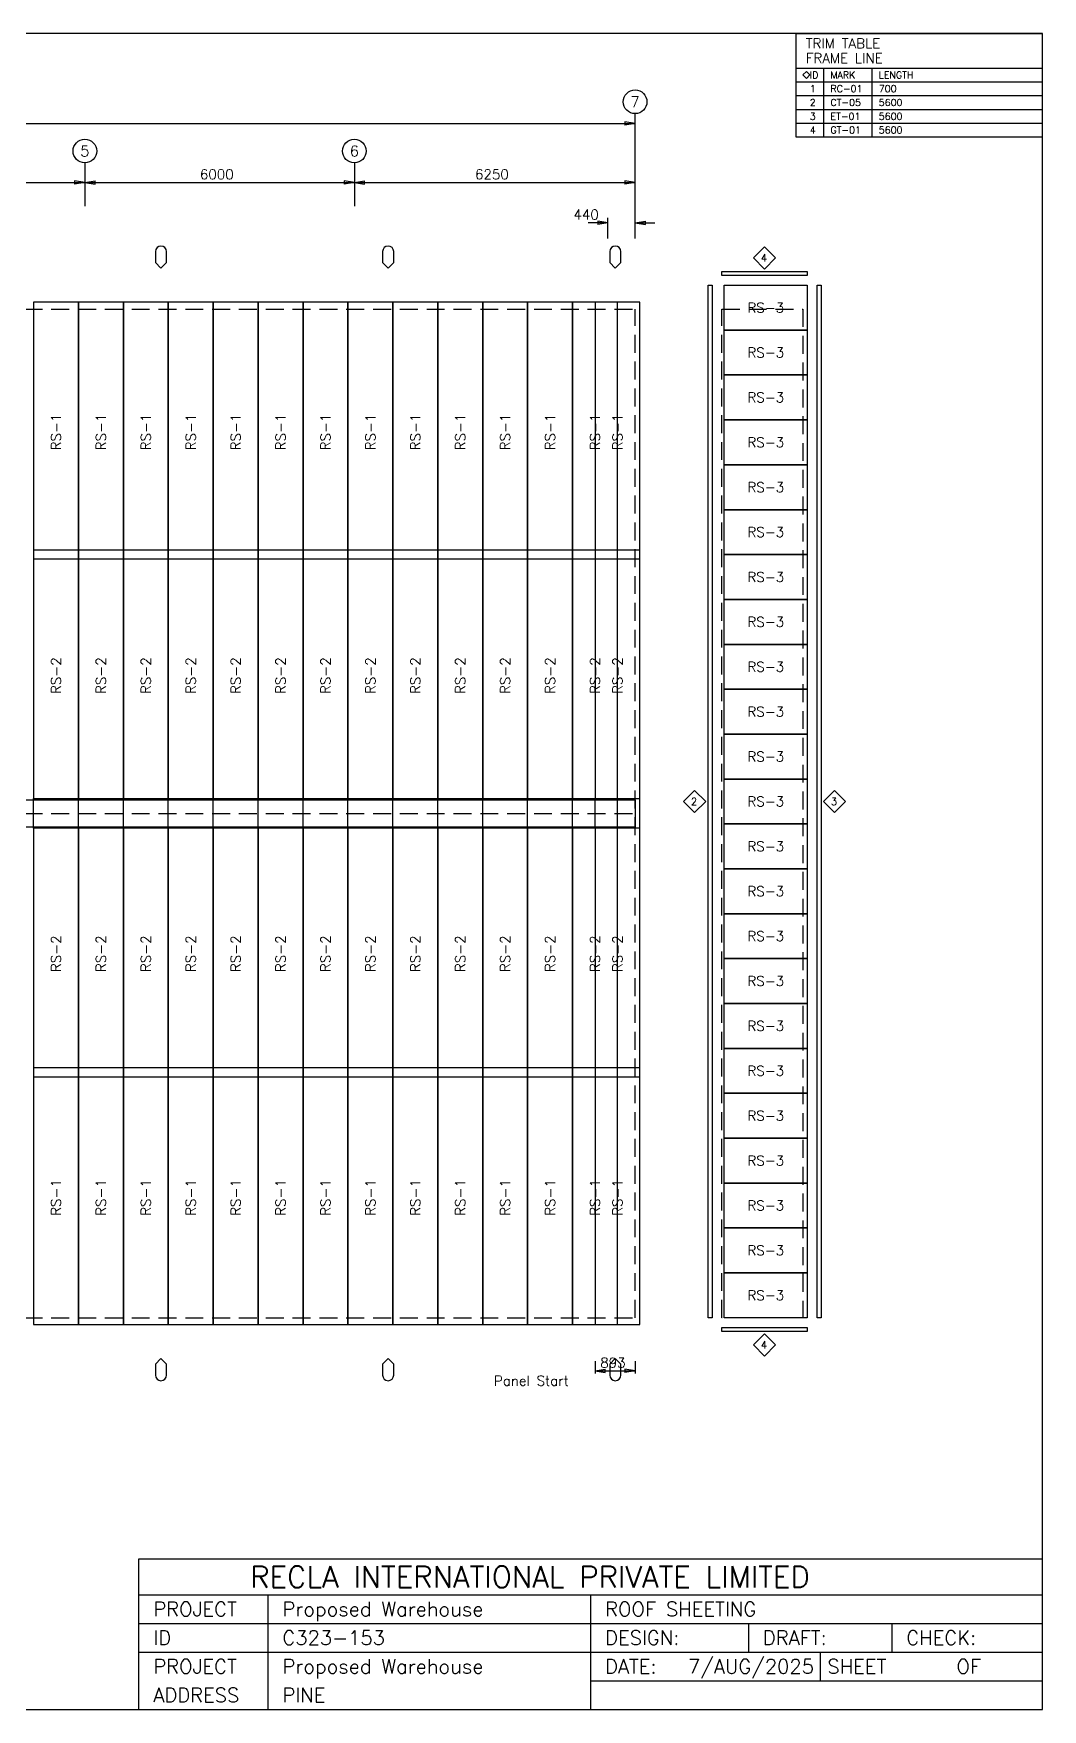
# Model space of a CAD drawing. Extents: x 0 to 52795, y 0 to 37333.
# Drawn here: x 30333 to 52795, y 0 to 37333 of the extents above; entities that cross this region are included whole.
import ezdxf
from ezdxf.enums import TextEntityAlignment as Align

# ---------------------------------------------------------------- set-up
doc = ezdxf.new("R2010")
doc.units = 0
doc.linetypes.add('CONTIN', pattern=[0])
doc.linetypes.add('DASHED', pattern=[597.1, 399.1, -198])
doc.layers.get('0').update_dxf_attribs({"linetype": 'CONTIN'})
for name, color, linetype in [('1', 7, 'CONTIN'), ('11', 7, 'CONTIN'), ('12', 6, 'CONTIN'), ('13', 1, 'CONTIN'), ('14', 7, 'CONTIN'), ('15', 7, 'CONTIN'), ('2', 6, 'CONTIN'), ('22', 7, 'CONTIN'), ('3', 7, 'CONTIN'), ('5', 5, 'DASHED')]:
    doc.layers.add(name, color=color, linetype=linetype)
doc.styles.add('SIMPLEX', font='SIMPLEX')

# ---------------------------------------------------------------- blocks, each defined once
blk = doc.blocks.new('ARROW')
for p, q in [((0, 0), (-228, 38)), ((-228, 38), (-228, -38)), ((0, 0), (-228, -38))]:
    blk.add_line(p, q)
blk = doc.blocks.new('SHIELD')
for p, q in [((-12.7, 38.1), (-12.7, 12.7)), ((-12.7, 12.7), (0, 0)), ((0, 0), (12.7, 12.7)), ((12.7, 12.7), (12.7, 38.1))]:
    blk.add_line(p, q)
blk.add_arc((0, 38.1), 12.7, 0, 180)
blk = doc.blocks.new('DIAMOND')
for p, q in [((0, 25.4), (-12.7, 12.7)), ((12.7, 12.7), (0, 25.4)), ((-12.7, 12.7), (0, 0)), ((0, 0), (12.7, 12.7))]:
    blk.add_line(p, q)
blk = doc.blocks.new('ROFSHT')
at = {"layer": '1'}
for p, q in [((38216.6563, 23219.5059), (38216.6563, 23307.3086)), ((38216.6563, 23307.3086), (40116.6563, 23307.3086)), ((40116.6563, 23219.5059), (38216.6563, 23219.5059)), ((40116.6563, 23307.3086), (40116.6563, 23219.5059)), ((37909.3477, 0), (37909.3477, 23000)), ((37909.3477, 23000), (37997.1484, 23000)), ((37997.1484, 23000), (37997.1484, 0)), ((38266.6563, 22000), (38266.6563, 23000)), ((38266.6563, 23000), (40116.6563, 23000)), ((40116.6563, 23000), (40116.6563, 22000)), ((40336.1602, 0), (40336.1602, 23000)), ((40336.1602, 23000), (40423.9648, 23000)), ((40423.9648, 23000), (40423.9648, 0)), ((22892.502, 22619.2559), (22892.502, 16902.2695)), ((23892.5, 22619.2559), (22892.502, 22619.2559)), ((23892.5, 16902.2695), (23892.5, 22619.2559)), ((23892.5, 22619.2559), (23892.5, 16902.2695)), ((24892.5, 22619.2559), (23892.5, 22619.2559)), ((24892.5, 16902.2695), (24892.5, 22619.2559)), ((24892.5, 22619.2559), (24892.5, 16902.2695)), ((25892.5, 22619.2559), (24892.5, 22619.2559)), ((25892.5, 16902.2695), (25892.5, 22619.2559)), ((25892.502, 22619.2559), (25892.502, 16902.2695)), ((26892.5, 22619.2559), (25892.502, 22619.2559)), ((26892.5, 16902.2695), (26892.5, 22619.2559)), ((26892.5, 22619.2559), (26892.5, 16902.2695)), ((27892.502, 22619.2559), (26892.5, 22619.2559)), ((27892.5, 22619.2559), (27892.5, 16902.2695)), ((28892.5, 22619.2559), (27892.5, 22619.2559)), ((27892.502, 16902.2695), (27892.502, 22619.2559)), ((28892.5, 16902.2695), (28892.5, 22619.2559)), ((28892.5, 22619.2559), (28892.5, 16902.2695)), ((29892.5, 22619.2559), (28892.5, 22619.2559)), ((29892.5, 16902.2695), (29892.5, 22619.2559)), ((29892.5, 22619.2559), (29892.5, 16902.2695)), ((30892.502, 22619.2559), (29892.5, 22619.2559)), ((30892.5, 22619.2559), (30892.5, 16902.2695)), ((31892.5, 22619.2559), (30892.5, 22619.2559)), ((30892.502, 16902.2695), (30892.502, 22619.2559)), ((31892.5, 16902.2695), (31892.5, 22619.2559)), ((31892.5, 22619.2559), (31892.5, 16902.2695)), ((32892.5, 22619.2559), (31892.5, 22619.2559)), ((32892.5, 16902.2695), (32892.5, 22619.2559)), ((32892.5, 22619.2559), (32892.5, 16902.2695)), ((33892.5, 22619.2559), (32892.5, 22619.2559)), ((33892.5, 16902.2695), (33892.5, 22619.2559)), ((33892.5, 22619.2559), (33892.5, 16902.2695)), ((34892.5, 22619.2559), (33892.5, 22619.2559)), ((34892.5, 16902.2695), (34892.5, 22619.2559)), ((34892.5, 22619.2559), (34892.5, 16902.2695)), ((35892.5, 22619.2559), (34892.5, 22619.2559)), ((35392.5, 22619.2559), (35392.5, 16902.2695)), ((36392.5, 22619.2559), (35392.5, 22619.2559)), ((35892.5, 16902.2695), (35892.5, 22619.2559)), ((36392.5, 16902.2695), (36392.5, 22619.2559)), ((38266.6563, 21000), (38266.6563, 22000)), ((38266.6563, 22000), (40116.6563, 22000)), ((40116.6563, 22000), (38266.6563, 22000)), ((40116.6563, 22000), (40116.6563, 21000)), ((38266.6563, 20000), (38266.6563, 21000)), ((38266.6563, 21000), (40116.6563, 21000)), ((40116.6563, 21000), (38266.6563, 21000)), ((40116.6563, 21000), (40116.6563, 20000)), ((38266.6563, 19000), (38266.6563, 20000)), ((38266.6563, 20000), (40116.6563, 20000)), ((40116.6563, 20000), (38266.6563, 20000)), ((40116.6563, 20000), (40116.6563, 19000)), ((38266.6563, 18000), (38266.6563, 19000)), ((38266.6563, 19000), (40116.6563, 19000)), ((40116.6563, 19000), (38266.6563, 19000)), ((40116.6563, 19000), (40116.6563, 18000)), ((38266.6563, 17000), (38266.6563, 18000)), ((38266.6563, 18000), (40116.6563, 18000)), ((40116.6563, 18000), (38266.6563, 18000)), ((40116.6563, 18000), (40116.6563, 17000)), ((22892.502, 17101.2773), (22892.502, 11563.5615)), ((23892.5, 17101.2773), (22892.502, 17101.2773)), ((22892.502, 16902.2695), (23892.5, 16902.2695)), ((23892.5, 11563.5615), (23892.5, 17101.2773)), ((23892.5, 17101.2773), (23892.5, 11563.5615)), ((24892.5, 17101.2773), (23892.5, 17101.2773)), ((23892.5, 16902.2695), (24892.5, 16902.2695)), ((24892.5, 11563.5615), (24892.5, 17101.2773)), ((24892.5, 17101.2773), (24892.5, 11563.5615)), ((25892.5, 17101.2773), (24892.5, 17101.2773)), ((24892.5, 16902.2695), (25892.5, 16902.2695)), ((25892.5, 11563.5615), (25892.5, 17101.2773)), ((25892.502, 17101.2773), (25892.502, 11563.5615)), ((26892.5, 17101.2773), (25892.502, 17101.2773)), ((25892.502, 16902.2695), (26892.5, 16902.2695)), ((26892.5, 11563.5615), (26892.5, 17101.2773)), ((26892.5, 17101.2773), (26892.5, 11563.5615)), ((27892.502, 17101.2773), (26892.5, 17101.2773)), ((26892.5, 16902.2695), (27892.502, 16902.2695)), ((27892.5, 17101.2773), (27892.5, 11563.5615)), ((28892.5, 17101.2773), (27892.5, 17101.2773)), ((27892.5, 16902.2695), (28892.5, 16902.2695)), ((27892.502, 11563.5615), (27892.502, 17101.2773)), ((28892.5, 11563.5615), (28892.5, 17101.2773)), ((28892.5, 17101.2773), (28892.5, 11563.5615)), ((29892.5, 17101.2773), (28892.5, 17101.2773)), ((28892.5, 16902.2695), (29892.5, 16902.2695)), ((29892.5, 11563.5615), (29892.5, 17101.2773)), ((29892.5, 17101.2773), (29892.5, 11563.5615)), ((30892.502, 17101.2773), (29892.5, 17101.2773)), ((29892.5, 16902.2695), (30892.502, 16902.2695)), ((30892.5, 17101.2773), (30892.5, 11563.5615)), ((31892.5, 17101.2773), (30892.5, 17101.2773)), ((30892.5, 16902.2695), (31892.5, 16902.2695)), ((30892.502, 11563.5615), (30892.502, 17101.2773)), ((31892.5, 11563.5615), (31892.5, 17101.2773)), ((31892.5, 17101.2773), (31892.5, 11563.5615)), ((32892.5, 17101.2773), (31892.5, 17101.2773)), ((31892.5, 16902.2695), (32892.5, 16902.2695)), ((32892.5, 11563.5615), (32892.5, 17101.2773)), ((32892.5, 17101.2773), (32892.5, 11563.5615)), ((33892.5, 17101.2773), (32892.5, 17101.2773)), ((32892.5, 16902.2695), (33892.5, 16902.2695)), ((33892.5, 11563.5615), (33892.5, 17101.2773)), ((33892.5, 17101.2773), (33892.5, 11563.5615)), ((34892.5, 17101.2773), (33892.5, 17101.2773)), ((33892.5, 16902.2695), (34892.5, 16902.2695)), ((34892.5, 11563.5615), (34892.5, 17101.2773)), ((34892.5, 17101.2773), (34892.5, 11563.5615)), ((35892.5, 17101.2773), (34892.5, 17101.2773)), ((34892.5, 16902.2695), (35892.5, 16902.2695)), ((35392.5, 17101.2773), (35392.5, 11563.5615)), ((36392.5, 17101.2773), (35392.5, 17101.2773)), ((35392.5, 16902.2695), (36392.5, 16902.2695)), ((35892.5, 11563.5615), (35892.5, 17101.2773)), ((36392.5, 11563.5615), (36392.5, 17101.2773)), ((38266.6563, 16000), (38266.6563, 17000)), ((38266.6563, 17000), (40116.6563, 17000)), ((40116.6563, 17000), (38266.6563, 17000)), ((40116.6563, 17000), (40116.6563, 16000)), ((38266.6563, 15000), (38266.6563, 16000)), ((38266.6563, 16000), (40116.6563, 16000)), ((40116.6563, 16000), (38266.6563, 16000)), ((40116.6563, 16000), (40116.6563, 15000)), ((38266.6563, 13999.998), (38266.6563, 15000)), ((38266.6563, 15000), (40116.6563, 15000)), ((40116.6563, 15000), (38266.6563, 15000)), ((40116.6563, 15000), (40116.6563, 13999.998)), ((38266.6563, 13000), (38266.6563, 13999.998)), ((38266.6563, 13999.998), (40116.6563, 13999.998)), ((40116.6563, 13999.998), (38266.6563, 13999.998)), ((40116.6563, 13999.998), (40116.6563, 13000)), ((38266.6563, 12000), (38266.6563, 13000)), ((38266.6563, 13000), (40116.6563, 13000)), ((40116.6563, 13000), (38266.6563, 13000)), ((40116.6563, 13000), (40116.6563, 12000)), ((38266.6563, 11000), (38266.6563, 12000)), ((38266.6563, 12000), (40116.6563, 12000)), ((40116.6563, 12000), (38266.6563, 12000)), ((40116.6563, 12000), (40116.6563, 11000)), ((0, 11539.7998), (36285, 11539.7998)), ((22892.502, 10906.4385), (22892.502, 11566.8389)), ((22892.502, 11563.5615), (23892.5, 11563.5615)), ((23892.5, 10906.4385), (23892.5, 11566.8389)), ((23892.5, 10906.4385), (23892.5, 11566.8389)), ((23892.5, 11563.5615), (24892.5, 11563.5615)), ((24892.5, 10906.4385), (24892.5, 11566.8389)), ((24892.5, 10906.4385), (24892.5, 11566.8389)), ((24892.5, 11563.5615), (25892.5, 11563.5615)), ((25892.5, 10906.4385), (25892.5, 11566.8389)), ((25892.502, 10906.4385), (25892.502, 11566.8389)), ((25892.502, 11563.5615), (26892.5, 11563.5615)), ((26892.5, 10906.4385), (26892.5, 11566.8389)), ((26892.5, 10906.4385), (26892.5, 11566.8389)), ((26892.5, 11563.5615), (27892.502, 11563.5615)), ((27892.5, 10906.4385), (27892.5, 11566.8389)), ((27892.5, 11563.5615), (28892.5, 11563.5615)), ((27892.502, 10906.4385), (27892.502, 11566.8389)), ((28892.5, 10906.4385), (28892.5, 11566.8389)), ((28892.5, 10906.4385), (28892.5, 11566.8389)), ((28892.5, 11563.5615), (29892.5, 11563.5615)), ((29892.5, 10906.4385), (29892.5, 11566.8389)), ((29892.5, 10906.4385), (29892.5, 11566.8389)), ((29892.5, 11563.5615), (30892.502, 11563.5615)), ((30892.5, 10906.4385), (30892.5, 11566.8389)), ((30892.5, 11563.5615), (31892.5, 11563.5615)), ((30892.502, 10906.4385), (30892.502, 11566.8389)), ((31892.5, 10906.4385), (31892.5, 11566.8389)), ((31892.5, 10906.4385), (31892.5, 11566.8389)), ((31892.5, 11563.5615), (32892.5, 11563.5615)), ((32892.5, 10906.4385), (32892.5, 11566.8389)), ((32892.5, 10906.4385), (32892.5, 11566.8389)), ((32892.5, 11563.5615), (33892.5, 11563.5615)), ((33892.5, 10906.4385), (33892.5, 11566.8389)), ((33892.5, 10906.4385), (33892.5, 11566.8389)), ((33892.5, 11563.5615), (34892.5, 11563.5615)), ((34892.5, 10906.4385), (34892.5, 11566.8389)), ((34892.5, 10906.4385), (34892.5, 11566.8389)), ((34892.5, 11563.5615), (35892.5, 11563.5615)), ((35392.5, 10906.4385), (35392.5, 11566.8389)), ((35392.5, 11563.5615), (36392.5, 11563.5615)), ((35892.5, 10906.4385), (35892.5, 11566.8389)), ((36285, 11539.7998), (36285, 10930.2002)), ((36392.5, 10906.4385), (36392.5, 11566.8389)), ((36285, 10930.2002), (0, 10930.2002)), ((22892.502, 10906.4385), (22892.502, 5368.7583)), ((23892.5, 10906.4385), (22892.502, 10906.4385)), ((23892.5, 5368.7583), (23892.5, 10906.4385)), ((23892.5, 10906.4385), (23892.5, 5368.7583)), ((24892.5, 10906.4385), (23892.5, 10906.4385)), ((24892.5, 5368.7583), (24892.5, 10906.4385)), ((24892.5, 10906.4385), (24892.5, 5368.7583)), ((25892.5, 10906.4385), (24892.5, 10906.4385)), ((25892.5, 5368.7583), (25892.5, 10906.4385)), ((25892.502, 10906.4385), (25892.502, 5368.7583)), ((26892.5, 10906.4385), (25892.502, 10906.4385)), ((26892.5, 5368.7583), (26892.5, 10906.4385)), ((26892.5, 10906.4385), (26892.5, 5368.7583)), ((27892.502, 10906.4385), (26892.5, 10906.4385)), ((27892.5, 10906.4385), (27892.5, 5368.7583)), ((28892.5, 10906.4385), (27892.5, 10906.4385)), ((27892.502, 5368.7583), (27892.502, 10906.4385)), ((28892.5, 5368.7583), (28892.5, 10906.4385)), ((28892.5, 10906.4385), (28892.5, 5368.7583)), ((29892.5, 10906.4385), (28892.5, 10906.4385)), ((29892.5, 5368.7583), (29892.5, 10906.4385)), ((29892.5, 10906.4385), (29892.5, 5368.7583)), ((30892.502, 10906.4385), (29892.5, 10906.4385)), ((30892.5, 10906.4385), (30892.5, 5368.7583)), ((31892.5, 10906.4385), (30892.5, 10906.4385)), ((30892.502, 5368.7583), (30892.502, 10906.4385)), ((31892.5, 5368.7583), (31892.5, 10906.4385)), ((31892.5, 10906.4385), (31892.5, 5368.7583)), ((32892.5, 10906.4385), (31892.5, 10906.4385)), ((32892.5, 5368.7583), (32892.5, 10906.4385)), ((32892.5, 10906.4385), (32892.5, 5368.7583)), ((33892.5, 10906.4385), (32892.5, 10906.4385)), ((33892.5, 5368.7583), (33892.5, 10906.4385)), ((33892.5, 10906.4385), (33892.5, 5368.7583)), ((34892.5, 10906.4385), (33892.5, 10906.4385)), ((34892.5, 5368.7583), (34892.5, 10906.4385)), ((34892.5, 10906.4385), (34892.5, 5368.7583)), ((35892.5, 10906.4385), (34892.5, 10906.4385)), ((35392.5, 10906.4385), (35392.5, 5368.7583)), ((36392.5, 10906.4385), (35392.5, 10906.4385)), ((35892.5, 5368.7583), (35892.5, 10906.4385)), ((36392.5, 5368.7583), (36392.5, 10906.4385)), ((38266.6563, 10000), (38266.6563, 11000)), ((38266.6563, 11000), (40116.6563, 11000)), ((40116.6563, 11000), (38266.6563, 11000)), ((40116.6563, 11000), (40116.6563, 10000)), ((38266.6563, 9000), (38266.6563, 10000)), ((38266.6563, 10000), (40116.6563, 10000)), ((40116.6563, 10000), (38266.6563, 10000)), ((40116.6563, 10000), (40116.6563, 9000)), ((38266.6563, 8000), (38266.6563, 9000)), ((38266.6563, 9000), (40116.6563, 9000)), ((40116.6563, 9000), (38266.6563, 9000)), ((40116.6563, 9000), (40116.6563, 8000)), ((38266.6563, 6999.99951), (38266.6563, 8000)), ((38266.6563, 8000), (40116.6563, 8000)), ((40116.6563, 8000), (38266.6563, 8000)), ((40116.6563, 8000), (40116.6563, 6999.99951)), ((38266.6563, 6000), (38266.6563, 6999.99951)), ((38266.6563, 6999.99951), (40116.6563, 6999.99951)), ((40116.6563, 6999.99951), (38266.6563, 6999.99951)), ((40116.6563, 6999.99951), (40116.6563, 6000)), ((38266.6563, 5000), (38266.6563, 6000)), ((38266.6563, 6000), (40116.6563, 6000)), ((40116.6563, 6000), (38266.6563, 6000)), ((40116.6563, 6000), (40116.6563, 5000)), ((22892.502, 5567.7666), (22892.502, -149.256)), ((23892.5, 5567.7666), (22892.502, 5567.7666)), ((22892.502, 5368.7583), (23892.5, 5368.7583)), ((23892.5, -149.256), (23892.5, 5567.7666)), ((23892.5, 5567.7666), (23892.5, -149.256)), ((24892.5, 5567.7666), (23892.5, 5567.7666)), ((23892.5, 5368.7583), (24892.5, 5368.7583)), ((24892.5, -149.256), (24892.5, 5567.7666)), ((24892.5, 5567.7666), (24892.5, -149.256)), ((25892.5, 5567.7666), (24892.5, 5567.7666)), ((24892.5, 5368.7583), (25892.5, 5368.7583)), ((25892.5, -149.256), (25892.5, 5567.7666)), ((25892.502, 5567.7666), (25892.502, -149.256)), ((26892.5, 5567.7666), (25892.502, 5567.7666)), ((25892.502, 5368.7583), (26892.5, 5368.7583)), ((26892.5, -149.256), (26892.5, 5567.7666)), ((26892.5, 5567.7666), (26892.5, -149.256)), ((27892.502, 5567.7666), (26892.5, 5567.7666)), ((26892.5, 5368.7583), (27892.502, 5368.7583)), ((27892.5, 5567.7666), (27892.5, -149.256)), ((28892.5, 5567.7666), (27892.5, 5567.7666)), ((27892.5, 5368.7583), (28892.5, 5368.7583)), ((27892.502, -149.256), (27892.502, 5567.7666)), ((28892.5, -149.256), (28892.5, 5567.7666)), ((28892.5, 5567.7666), (28892.5, -149.256)), ((29892.5, 5567.7666), (28892.5, 5567.7666)), ((28892.5, 5368.7583), (29892.5, 5368.7583)), ((29892.5, -149.256), (29892.5, 5567.7666)), ((29892.5, 5567.7666), (29892.5, -149.256)), ((30892.502, 5567.7666), (29892.5, 5567.7666)), ((29892.5, 5368.7583), (30892.502, 5368.7583)), ((30892.5, 5567.7666), (30892.5, -149.256)), ((31892.5, 5567.7666), (30892.5, 5567.7666)), ((30892.5, 5368.7583), (31892.5, 5368.7583)), ((30892.502, -149.256), (30892.502, 5567.7666)), ((31892.5, -149.256), (31892.5, 5567.7666)), ((31892.5, 5567.7666), (31892.5, -149.256)), ((32892.5, 5567.7666), (31892.5, 5567.7666)), ((31892.5, 5368.7583), (32892.5, 5368.7583)), ((32892.5, -149.256), (32892.5, 5567.7666)), ((32892.5, 5567.7666), (32892.5, -149.256)), ((33892.5, 5567.7666), (32892.5, 5567.7666)), ((32892.5, 5368.7583), (33892.5, 5368.7583)), ((33892.5, -149.256), (33892.5, 5567.7666)), ((33892.5, 5567.7666), (33892.5, -149.256)), ((34892.5, 5567.7666), (33892.5, 5567.7666)), ((33892.5, 5368.7583), (34892.5, 5368.7583)), ((34892.5, -149.256), (34892.5, 5567.7666)), ((34892.5, 5567.7666), (34892.5, -149.256)), ((35892.5, 5567.7666), (34892.5, 5567.7666)), ((34892.5, 5368.7583), (35892.5, 5368.7583)), ((35392.5, 5567.7666), (35392.5, -149.256)), ((36392.5, 5567.7666), (35392.5, 5567.7666)), ((35392.5, 5368.7583), (36392.5, 5368.7583)), ((35892.5, -149.256), (35892.5, 5567.7666)), ((36392.5, -149.256), (36392.5, 5567.7666)), ((38266.6563, 4000), (38266.6563, 5000)), ((38266.6563, 5000), (40116.6563, 5000)), ((40116.6563, 5000), (38266.6563, 5000)), ((40116.6563, 5000), (40116.6563, 4000)), ((38266.6563, 3000), (38266.6563, 4000)), ((38266.6563, 4000), (40116.6563, 4000)), ((40116.6563, 4000), (38266.6563, 4000)), ((40116.6563, 4000), (40116.6563, 3000)), ((38266.6563, 2000), (38266.6563, 3000)), ((38266.6563, 3000), (40116.6563, 3000)), ((40116.6563, 3000), (38266.6563, 3000)), ((40116.6563, 3000), (40116.6563, 2000)), ((38266.6563, 1000), (38266.6563, 2000)), ((38266.6563, 2000), (40116.6563, 2000)), ((40116.6563, 2000), (38266.6563, 2000)), ((40116.6563, 2000), (40116.6563, 1000)), ((38266.6563, 0), (38266.6563, 1000)), ((38266.6563, 1000), (40116.6563, 1000)), ((40116.6563, 1000), (38266.6563, 1000)), ((40116.6563, 1000), (40116.6563, 0)), ((37997.1484, 0), (37909.3477, 0)), ((40116.6563, 0), (38266.6563, 0)), ((40423.9648, 0), (40336.1602, 0)), ((22892.502, -149.256), (23892.5, -149.256)), ((23892.5, -149.256), (24892.5, -149.256)), ((24892.5, -149.256), (25892.5, -149.256)), ((25892.502, -149.256), (26892.5, -149.256)), ((26892.5, -149.256), (27892.502, -149.256)), ((27892.5, -149.256), (28892.5, -149.256)), ((28892.5, -149.256), (29892.5, -149.256)), ((29892.5, -149.256), (30892.502, -149.256)), ((30892.5, -149.256), (31892.5, -149.256)), ((31892.5, -149.256), (32892.5, -149.256)), ((32892.5, -149.256), (33892.5, -149.256)), ((33892.5, -149.256), (34892.5, -149.256)), ((34892.5, -149.256), (35892.5, -149.256)), ((35392.5, -149.256), (36392.5, -149.256)), ((38216.6563, -307.30896), (38216.6563, -219.50639)), ((38216.6563, -219.50639), (40116.6563, -219.50639)), ((40116.6563, -307.30896), (38216.6563, -307.30896)), ((40116.6563, -219.50639), (40116.6563, -307.30896))]:
    blk.add_line(p, q, dxfattribs=at)
at = {"layer": '12'}
for p, q in [((36285, 24039.4707), (36285, 26822.8125)), ((24034.998, 25725.2793), (24034.998, 24759.4512)), ((30034.998, 25725.2793), (30034.998, 24759.4512)), ((35681.3555, 24039.4707), (35681.3555, 24500.4336)), ((36285, 24039.4707), (36285, 24500.4336)), ((35392.5, -965.82819), (35392.5, -1240.2111)), ((36285, -965.82819), (36285, -1240.2111))]:
    blk.add_line(p, q, dxfattribs=at)
at = {"layer": '13'}
for centre in [(36285, 27086.2168), (24034.998, 25988.6855), (30034.998, 25988.6855)]:
    blk.add_circle(centre, 263.40765, dxfattribs=at)
at = {"layer": '2'}
for p, q in [((0, 26603.3066), (36285, 26603.3066)), ((0, 25286.2676), (36285, 25286.2676)), ((35681.3555, 24390.6797), (35242.3438, 24390.6797)), ((36285, 24390.6797), (36724.0117, 24390.6797)), ((35392.5, -1185.3345), (36285, -1185.3345))]:
    blk.add_line(p, q, dxfattribs=at)
at = {"layer": '5'}
for p, q in [((0, 22470), (36285, 22470)), ((36285, 0), (36285, 22470)), ((38216.6563, 0), (38216.6563, 22470)), ((38216.6563, 22470), (40016.6563, 22470)), ((40016.6563, 22470), (40016.6563, 0)), ((0, 11235), (36285, 11235)), ((0, 0), (36285, 0)), ((36285, 0), (36285, 0)), ((40016.6563, 0), (38216.6563, 0))]:
    blk.add_line(p, q, dxfattribs=at)
at = {"layer": '2'}
for p in [(36285, 26603.3066), (24034.998, 25286.2676), (30034.998, 25286.2676), (36285, 25286.2676), (35681.3555, 24390.6797), (36285, -1185.3345)]:
    blk.add_blockref('ARROW', p, dxfattribs=at)
at = {"layer": '2', "rotation": 180}
for p in [(24034.998, 25286.2676), (30034.998, 25286.2676), (36285, 24390.6797), (35392.5, -1185.3345)]:
    blk.add_blockref('ARROW', p, dxfattribs=at)
at = {"layer": '2'}
for name, p, xscale, yscale, zscale in [('SHIELD', (25729.3008, 23378.7578), 9.72223184, 9.72223184, 9.72223184), ('SHIELD', (30787.1016, 23378.7578), 9.72223184, 9.72223184, 9.72223184), ('SHIELD', (35845, 23378.7578), 9.72223184, 9.72223184, 9.72223184), ('DIAMOND', (39166.6563, 23359.9902), 19.4444657, 19.4444657, 19.4444657), ('DIAMOND', (37609.7188, 11253.0557), 19.4444657, 19.4444657, 19.4444657), ('DIAMOND', (40723.5898, 11253.0557), 19.4444657, 19.4444657, 19.4444657), ('DIAMOND', (39166.6563, -853.87982), 19.4444657, 19.4444657, 19.4444657)]:
    blk.add_blockref(name, p, dxfattribs=dict(at, xscale=xscale, yscale=yscale, zscale=zscale))
at = {"layer": '2', "xscale": 9.72223184, "yscale": 9.72223184, "zscale": 9.72223184, "rotation": 180}
for p in [(25729.3008, -908.75653), (30787.1016, -908.75653), (35845, -908.75653)]:
    blk.add_blockref('SHIELD', p, dxfattribs=at)
at = {"layer": '11', "style": 'SIMPLEX'}
for s, p in [('6000', (26595.9863, 25359.4355)), ('6250', (32720.9863, 25359.4355)), ('440', (34913.082, 24463.8496)), ('893', (35509.4922, -1112.1658))]:
    blk.add_text(s, height=219.506393, dxfattribs=at).set_placement(p)
at = {"layer": '13', "style": 'SIMPLEX'}
for s, p in [('7', (36285, 27086.2168)), ('5', (24034.998, 25988.6855)), ('6', (30034.998, 25988.6855))]:
    blk.add_text(s, height=237.06689, dxfattribs=at).set_placement(p, align=Align.MIDDLE_CENTER)
at = {"layer": '15', "style": 'SIMPLEX'}
blk.add_text('Panel Start', height=219.506393, dxfattribs=at).set_placement((33142.5586, -1514.5941))
at = {"layer": '2', "style": 'SIMPLEX'}
for s, p in [('4', (39084.3438, 23524.6211)), ('2', (37527.4063, 11417.6855)), ('3', (40641.2734, 11417.6855)), ('4', (39084.3438, -689.25))]:
    blk.add_text(s, height=164.62979, dxfattribs=at).set_placement(p)
at = {"layer": '3', "style": 'SIMPLEX'}
for p in [(38785.2539, 22390.2461), (38785.2539, 21390.2461), (38785.2539, 20390.248), (38785.2539, 19390.248), (38785.2539, 18390.2461), (38785.2539, 17390.2461), (38785.2539, 16390.248), (38785.2539, 15390.2461), (38785.2539, 14390.2461), (38785.2539, 13390.248), (38785.2539, 12390.2471), (38785.2539, 11390.2471), (38785.2539, 10390.2471), (38785.2539, 9390.24707), (38785.2539, 8390.24707), (38785.2539, 7390.24658), (38785.2539, 6390.24658), (38785.2539, 5390.24658), (38785.2539, 4390.24658), (38785.2539, 3390.24683), (38785.2539, 2390.24683), (38785.2539, 1390.24683), (38785.2539, 390.24683)]:
    blk.add_text('RS-3', height=219.506393, dxfattribs=at).set_placement(p)
for s, p in [('RS-1', (23502.2559, 19321.748)), ('RS-1', (24502.2539, 19321.748)), ('RS-1', (25502.2539, 19321.748)), ('RS-1', (26502.2539, 19321.748)), ('RS-1', (27502.2559, 19321.748)), ('RS-1', (28502.252, 19321.748)), ('RS-1', (29502.252, 19321.748)), ('RS-1', (30502.2559, 19321.748)), ('RS-1', (31502.252, 19321.748)), ('RS-1', (32502.252, 19321.748)), ('RS-1', (33502.2539, 19321.748)), ('RS-1', (34502.2539, 19321.748)), ('RS-1', (35502.2539, 19321.748)), ('RS-1', (36002.2539, 19321.748)), ('RS-2', (23502.2559, 13893.4063)), ('RS-2', (24502.2539, 13893.4063)), ('RS-2', (25502.2539, 13893.4063)), ('RS-2', (26502.2539, 13893.4063)), ('RS-2', (27502.2559, 13893.4063)), ('RS-2', (28502.252, 13893.4063)), ('RS-2', (29502.252, 13893.4063)), ('RS-2', (30502.2559, 13893.4063)), ('RS-2', (31502.252, 13893.4063)), ('RS-2', (32502.252, 13893.4063)), ('RS-2', (33502.2539, 13893.4063)), ('RS-2', (34502.2539, 13893.4063)), ('RS-2', (35502.2539, 13893.4063)), ('RS-2', (36002.2539, 13893.4063)), ('RS-2', (23502.2559, 7698.58643)), ('RS-2', (24502.2539, 7698.58643)), ('RS-2', (25502.2539, 7698.58643)), ('RS-2', (26502.2539, 7698.58643)), ('RS-2', (27502.2559, 7698.58643)), ('RS-2', (28502.252, 7698.58643)), ('RS-2', (29502.252, 7698.58643)), ('RS-2', (30502.2559, 7698.58643)), ('RS-2', (31502.252, 7698.58643)), ('RS-2', (32502.252, 7698.58643)), ('RS-2', (33502.2539, 7698.58643)), ('RS-2', (34502.2539, 7698.58643)), ('RS-2', (35502.2539, 7698.58643)), ('RS-2', (36002.2539, 7698.58643)), ('RS-1', (23502.2559, 2270.24219)), ('RS-1', (24502.2539, 2270.24219)), ('RS-1', (25502.2539, 2270.24219)), ('RS-1', (26502.2539, 2270.24219)), ('RS-1', (27502.2559, 2270.24219)), ('RS-1', (28502.252, 2270.24219)), ('RS-1', (29502.252, 2270.24219)), ('RS-1', (30502.2559, 2270.24219)), ('RS-1', (31502.252, 2270.24219)), ('RS-1', (32502.252, 2270.24219)), ('RS-1', (33502.2539, 2270.24219)), ('RS-1', (34502.2539, 2270.24219)), ('RS-1', (35502.2539, 2270.24219)), ('RS-1', (36002.2539, 2270.24219))]:
    blk.add_text(s, height=219.506393, rotation=90, dxfattribs=at).set_placement(p)
blk = doc.blocks.new('RW2TRIM', base_point=(63.5, 26.67))
at = {"layer": '3'}
for p, q in [((0, 26.67), (63.5, 26.67)), ((0, 26.67), (0, 0)), ((63.5, 0), (63.5, 26.67)), ((0, 17.78), (63.5, 17.78)), ((7.11, 17.78), (7.11, 0)), ((19.56, 17.78), (19.56, 0)), ((0, 14.22), (63.5, 14.22)), ((0, 10.67), (63.5, 10.67)), ((0, 7.11), (63.5, 7.11)), ((0, 3.56), (63.5, 3.56)), ((0, 0), (63.5, 0)), ((0, 0), (63.5, 0))]:
    blk.add_line(p, q, dxfattribs=at)
at = {"layer": '1', "xscale": 0.07, "yscale": 0.07, "zscale": 0.07, "rotation": 90}
blk.add_blockref('DIAMOND', (3.56, 16), dxfattribs=at)
at = {"layer": '1', "style": 'SIMPLEX'}
for s, height, p in [('TRIM TABLE', 2.54, (2.54, 22.86)), ('FRAME LINE', 2.54, (2.54, 19.05)), ('ID', 1.778, (3.56, 15.11)), ('1', 1.78, (3.56, 11.56)), ('MARK', 1.778, (8.89, 15.11)), ('RC-01', 1.778, (8.89, 11.56)), ('700', 1.778, (21.34, 11.56)), ('LENGTH', 1.778, (21.34, 15.11)), ('2', 1.78, (3.56, 8)), ('CT-05', 1.778, (8.89, 8)), ('5600', 1.778, (21.34, 8)), ('3', 1.78, (3.56, 4.44)), ('ET-01', 1.778, (8.89, 4.44)), ('5600', 1.778, (21.34, 4.44)), ('4', 1.78, (3.56, 0.89)), ('GT-01', 1.778, (8.89, 0.89)), ('5600', 1.778, (21.34, 0.89))]:
    blk.add_text(s, height=height, dxfattribs=at).set_placement(p)

msp = doc.modelspace()

# ---------------------------------------------------------------- linework, layer by layer
for p, q in [((32679.8984, 0), (32679.8984, 3352.46118)), ((32679.8984, 3352.46118), (52794.6602, 3352.46118)), ((52794.6602, 0), (52794.6602, 3352.46118)), ((32679.8984, 2554.2561), (52794.6602, 2554.2561)), ((35553.4336, 0), (35553.4336, 2554.2561)), ((42737.2773, 0), (42737.2773, 2554.2561)), ((32679.8984, 1915.69189), (52794.6602, 1915.69189)), ((46249.3828, 1915.69189), (46249.3828, 1277.12805)), ((49442.1992, 1915.69189), (49442.1992, 1277.12805)), ((32679.8984, 1277.12805), (52794.6602, 1277.12805)), ((47845.793, 1277.12805), (47845.793, 638.564026)), ((42737.2773, 638.564026), (52794.6602, 638.564026)), ((32679.8984, 0), (52794.6602, 0))]:
    msp.add_line(p, q)
at = {"layer": '22'}
for p, q in [((52794.6602, 37333.375), (0, 37333.375)), ((52794.6602, 0), (52794.6602, 37333.375)), ((0, 0), (52794.6602, 0))]:
    msp.add_line(p, q, dxfattribs=at)

# ---------------------------------------------------------------- block references
at = {"xscale": 86.419838, "yscale": 86.419838, "zscale": 86.419838}
msp.add_blockref('RW2TRIM', (52794.6602, 37333.375), dxfattribs=at)
msp.add_blockref('ROFSHT', (7440.43945, 8726.73828))

# ---------------------------------------------------------------- texts
at = {"layer": '14', "style": 'SIMPLEX'}
for s, height, p in [('RECLA INTERNATIONAL PRIVATE LIMITED', 478.922974, (35154.3281, 2713.89722)), ('PROJECT', 319.282013, (32999.1758, 2075.33301)), ('Proposed Warehouse', 319.282013, (35872.7148, 2075.33301)), ('ROOF SHEETING', 319.282013, (43056.5586, 2075.33301)), ('ID', 319.282013, (32999.1758, 1436.76917)), ('C323-153', 319.282013, (35872.7148, 1436.76917)), ('DESIGN:', 319.282013, (43056.5586, 1436.76917)), ('DRAFT:', 319.282013, (46568.6641, 1436.76917)), ('CHECK:', 319.282013, (49761.4844, 1436.76917)), (' 7/AUG/2025', 319.282013, (44684.8984, 798.205017)), ('PROJECT', 319.282013, (32999.1758, 798.205017)), ('Proposed Warehouse', 319.282013, (35872.7148, 798.205017)), ('DATE:', 319.282013, (43056.5586, 798.205017)), ('SHEET', 319.282013, (48005.4336, 798.205017)), ('OF', 319.282013, (50878.9727, 798.205017)), ('ADDRESS', 319.282013, (32999.1758, 159.641007)), ('PINE', 319.282013, (35872.7148, 159.641007))]:
    msp.add_text(s, height=height, dxfattribs=at).set_placement(p)

doc.saveas('drawing.dxf')
